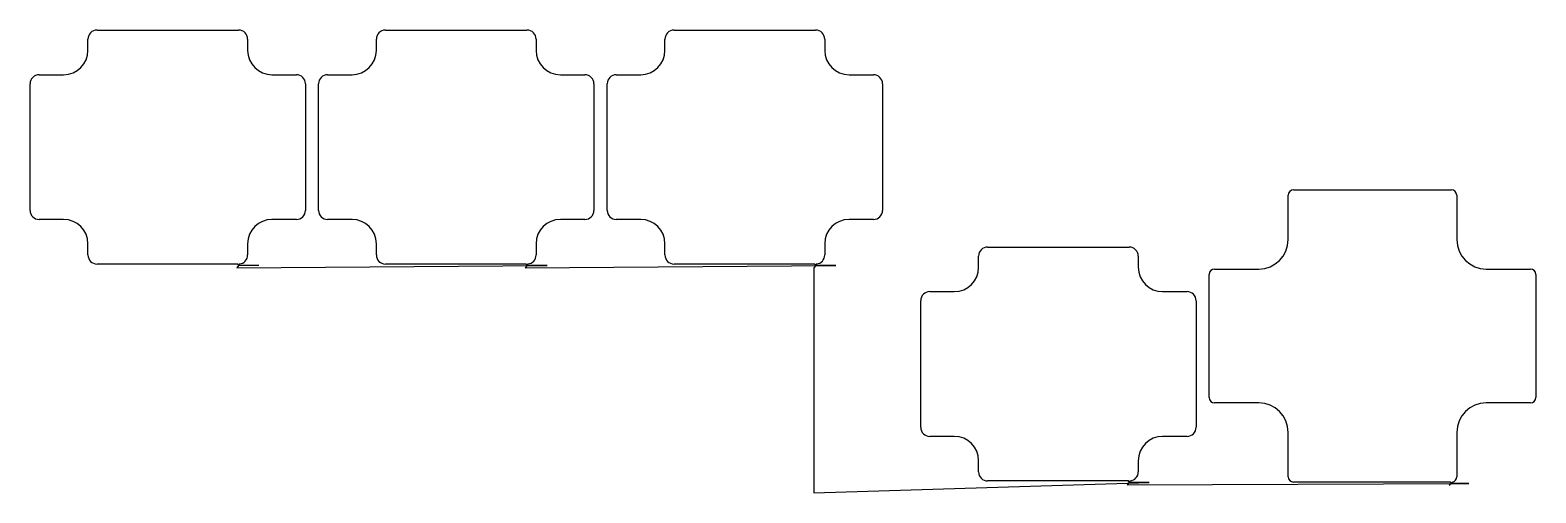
# Model space of a CAD drawing. Header units: metres. Extents: x 28 to 2645, y 0 to 804.
import ezdxf

# ---------------------------------------------------------------- set-up
doc = ezdxf.new("R2010")
doc.units = ezdxf.units.M

msp = doc.modelspace()

# ---------------------------------------------------------------- linework, layer by layer
at = {"layer": 'TOOL_0'}
for p, q in [((128.766, 768.981), (128.766, 788.481)), ((144.516, 804.231), (390.516, 804.231)), ((406.266, 788.481), (406.266, 768.981)), ((629.838, 768.981), (629.838, 788.481)), ((645.588, 804.231), (891.588, 804.231)), ((907.338, 788.481), (907.338, 768.981)), ((1131.382, 768.981), (1131.382, 788.481)), ((1147.132, 804.231), (1393.132, 804.231)), ((1408.882, 788.481), (1408.882, 768.981)), ((28.266, 490.981), (28.266, 710.981)), ((44.016, 726.731), (86.516, 726.731)), ((448.516, 726.731), (491.016, 726.731)), ((506.766, 710.981), (506.766, 490.981)), ((529.338, 490.981), (529.338, 710.981)), ((545.088, 726.731), (587.588, 726.731)), ((949.588, 726.731), (992.088, 726.731)), ((1007.838, 710.981), (1007.838, 490.981)), ((1030.882, 490.981), (1030.882, 710.981)), ((1046.632, 726.731), (1089.132, 726.731)), ((1451.132, 726.731), (1493.632, 726.731)), ((1509.382, 710.981), (1509.382, 490.981)), ((2223.682, 526.572), (2497.682, 526.572)), ((2214.282, 440.171), (2214.282, 517.172)), ((2507.082, 517.172), (2507.082, 440.172)), ((86.516, 475.231), (44.016, 475.231)), ((491.016, 475.231), (448.516, 475.231)), ((587.588, 475.231), (545.088, 475.231)), ((992.088, 475.231), (949.588, 475.231)), ((1089.132, 475.231), (1046.632, 475.231)), ((1493.632, 475.231), (1451.132, 475.231)), ((128.766, 413.481), (128.766, 432.981)), ((406.266, 432.981), (406.266, 413.481)), ((629.838, 413.481), (629.838, 432.981)), ((907.338, 432.981), (907.338, 413.481)), ((1131.382, 413.481), (1131.382, 432.981)), ((1408.882, 432.981), (1408.882, 413.481)), ((1692.015, 427.243), (1938.015, 427.243)), ((389.015, 397.731), (144.516, 397.731)), ((390.576, 395.167), (387.192, 391.196)), ((387.192, 391.196), (926.5, 395.167)), ((390.576, 395.167), (389.015, 397.731)), ((392.014, 397.802), (390.576, 395.167)), ((425.428, 395.167), (390.576, 395.167)), ((890.087, 397.731), (645.588, 397.731)), ((891.648, 395.167), (888.264, 391.196)), ((888.264, 391.196), (1428.044, 395.167)), ((891.648, 395.167), (890.087, 397.731)), ((893.086, 397.802), (891.648, 395.167)), ((926.5, 395.167), (891.648, 395.167)), ((1391.631, 397.731), (1147.132, 397.731)), ((1393.192, 395.167), (1389.808, 391.196)), ((1393.192, 395.167), (1391.631, 397.731)), ((1394.63, 397.802), (1393.192, 395.167)), ((1428.044, 395.167), (1393.192, 395.167)), ((1676.265, 391.993), (1676.265, 411.493)), ((1953.765, 411.493), (1953.765, 391.993)), ((1389.808, 391.196), (1389.808, 0)), ((2076.782, 165.672), (2076.782, 379.672)), ((2086.182, 389.072), (2163.182, 389.072)), ((2558.182, 389.072), (2635.182, 389.072)), ((2644.582, 379.672), (2644.582, 165.672)), ((1591.515, 349.743), (1634.015, 349.743)), ((1996.015, 349.743), (2038.515, 349.743)), ((1575.765, 113.993), (1575.765, 333.993)), ((2054.265, 333.993), (2054.265, 113.993)), ((2163.182, 156.272), (2086.182, 156.272)), ((2635.182, 156.272), (2558.182, 156.272)), ((2214.282, 28.172), (2214.282, 105.172)), ((2507.082, 105.172), (2507.082, 28.172)), ((1634.015, 98.243), (1591.515, 98.243)), ((2038.515, 98.243), (1996.015, 98.243)), ((1676.265, 36.493), (1676.265, 55.993)), ((1953.765, 55.993), (1953.765, 36.493)), ((1389.808, 0), (1972.927, 18.179)), ((1936.514, 20.743), (1692.015, 20.743)), ((1938.075, 18.179), (1934.691, 14.208)), ((1934.691, 14.208), (2527.947, 16.234)), ((1938.075, 18.179), (1936.514, 20.743)), ((1939.513, 20.814), (1938.075, 18.179)), ((1972.927, 18.179), (1938.075, 18.179)), ((2496.18, 18.772), (2223.682, 18.772)), ((2497.782, 16.234), (2494.16, 12.747)), ((2497.783, 16.234), (2496.18, 18.772)), ((2499.177, 18.892), (2497.782, 16.234)), ((2527.947, 16.234), (2497.783, 16.234))]:
    msp.add_line(p, q, dxfattribs=at)
for centre, radius, start, end in [((144.516, 788.481), 15.75, 90, 180), ((390.516, 788.481), 15.75, 0, 90), ((645.588, 788.481), 15.75, 90, 180), ((891.588, 788.481), 15.75, 0, 90), ((1147.132, 788.481), 15.75, 90, 180), ((1393.132, 788.481), 15.75, 0, 90), ((86.516, 768.981), 42.25, 270, 0), ((448.516, 768.981), 42.25, 180, 270), ((587.588, 768.981), 42.25, 270, 0), ((949.588, 768.981), 42.25, 180, 270), ((1089.132, 768.981), 42.25, 270, 0), ((1451.132, 768.981), 42.25, 180, 270), ((44.016, 710.981), 15.75, 90, 180), ((491.016, 710.981), 15.75, 0, 90), ((545.088, 710.981), 15.75, 90, 180), ((992.088, 710.981), 15.75, 0, 90), ((1046.632, 710.981), 15.75, 90, 180), ((1493.632, 710.981), 15.75, 0, 90), ((2223.682, 517.172), 9.4, 90, 180), ((2497.682, 517.172), 9.4, 0, 90), ((44.016, 490.981), 15.75, 180, 270), ((86.516, 432.981), 42.25, 0, 90), ((448.516, 432.981), 42.25, 90, 180), ((491.016, 490.981), 15.75, 270, 0), ((545.088, 490.981), 15.75, 180, 270), ((587.588, 432.981), 42.25, 0, 90), ((949.588, 432.981), 42.25, 90, 180), ((992.088, 490.981), 15.75, 270, 0), ((1046.632, 490.981), 15.75, 180, 270), ((1089.132, 432.981), 42.25, 0, 90), ((1451.132, 432.981), 42.25, 90, 180), ((1493.632, 490.981), 15.75, 270, 0), ((1692.015, 411.493), 15.75, 90, 180), ((1938.015, 411.493), 15.75, 0, 90), ((2163.182, 440.172), 51.1, 270, 359.998879), ((2558.182, 440.172), 51.1, 180, 270), ((144.516, 413.481), 15.75, 180, 270), ((390.516, 413.481), 15.75, 275.457577, 0), ((645.588, 413.481), 15.75, 180, 270), ((891.588, 413.481), 15.75, 275.457577, 0), ((1147.132, 413.481), 15.75, 180, 270), ((1393.132, 413.481), 15.75, 275.457577, 0), ((1634.015, 391.993), 42.25, 270, 0), ((1996.015, 391.993), 42.25, 180, 270), ((2086.182, 379.672), 9.4, 90, 180), ((2635.182, 379.672), 9.4, 0, 90), ((1591.515, 333.993), 15.75, 90, 180), ((2038.515, 333.993), 15.75, 0, 90), ((2086.182, 165.672), 9.4, 180, 270), ((2635.182, 165.672), 9.4, 270, 0), ((2163.182, 105.172), 51.1, 0, 90), ((2558.182, 105.172), 51.1, 90, 180), ((1591.515, 113.993), 15.75, 180, 270), ((2038.515, 113.993), 15.75, 270, 0), ((1634.015, 55.993), 42.25, 0, 90), ((1996.015, 55.993), 42.25, 90, 180), ((1692.015, 36.493), 15.75, 180, 270), ((1938.015, 36.493), 15.75, 275.457577, 0), ((2223.682, 28.172), 9.4, 180, 270), ((2497.682, 28.172), 9.4, 279.15167, 0)]:
    msp.add_arc(centre, radius, start, end, dxfattribs=at)

doc.saveas('drawing.dxf')
